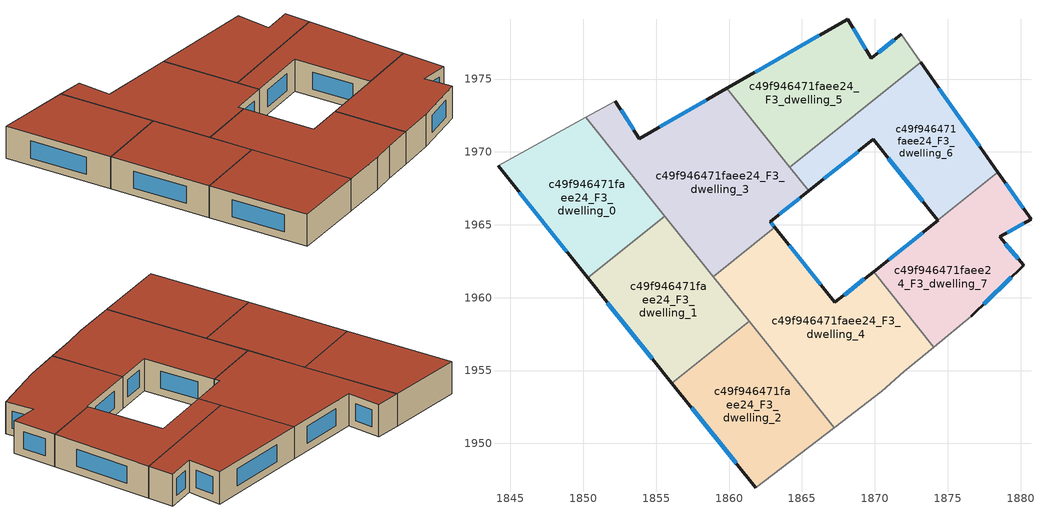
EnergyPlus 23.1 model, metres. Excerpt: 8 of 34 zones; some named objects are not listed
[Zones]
c49f946471faee24_F3_dwelling_0
 floor to c49f946471faee24_F2_dwelling_0 (EU_floor_Construction): 1850.18,1972.37 1855.6,1965.6 1850.3,1961.35 1844.15,1969.04 z9
 wall outside (EU_wall_Construction): 1844.15,1969.04 1850.3,1961.35 z9:12
 wall to c49f946471faee24_F3_dwelling_1 (EU_wall_Construction): 1850.3,1961.35 1855.6,1965.6 z9:12
 wall adiabatic (EU_wall_Construction): 1850.18,1972.37 1844.15,1969.04 z9:12
 wall to c49f946471faee24_F3_dwelling_3 (EU_wall_Construction): 1855.6,1965.6 1850.18,1972.37 z9:12
 window (EU_Window_Construction): 1845.59,1967.23 1848.85,1963.16 z9.7:11.3
 roof outside (EU_roof_Construction): 1855.6,1965.6 1850.18,1972.37 1844.15,1969.04 1850.3,1961.35 z12
c49f946471faee24_F3_dwelling_1
 floor to c49f946471faee24_F2_dwelling_1 (EU_floor_Construction): 1855.6,1965.6 1861.39,1958.37 1856.08,1954.12 1850.3,1961.35 z9
 wall outside (EU_wall_Construction): 1850.3,1961.35 1856.08,1954.12 z9:12
 wall to c49f946471faee24_F3_dwelling_2 (EU_wall_Construction): 1856.08,1954.12 1861.39,1958.37 z9:12
 wall to c49f946471faee24_F3_dwelling_4 (EU_wall_Construction): 1861.39,1958.37 1858.93,1961.44 z9:12
 wall to c49f946471faee24_F3_dwelling_3 (EU_wall_Construction): 1858.93,1961.44 1855.6,1965.6 z9:12
 window (EU_Window_Construction): 1851.65,1959.65 1854.72,1955.82 z9.7:11.3
 roof outside (EU_roof_Construction): 1861.39,1958.37 1855.6,1965.6 1850.3,1961.35 1856.08,1954.12 z12
c49f946471faee24_F3_dwelling_2
 floor to c49f946471faee24_F2_dwelling_2 (EU_floor_Construction): 1861.39,1958.37 1867.21,1951.09 1861.83,1946.95 1856.08,1954.12 z9
 wall outside (EU_wall_Construction): 1856.08,1954.12 1861.83,1946.95 z9:12
 wall adiabatic (EU_wall_Construction): 1861.83,1946.95 1867.21,1951.09 z9:12
 wall to c49f946471faee24_F3_dwelling_4 (EU_wall_Construction): 1867.21,1951.09 1861.39,1958.37 z9:12
 window (EU_Window_Construction): 1857.43,1952.44 1860.48,1948.63 z9.7:11.3
 roof outside (EU_roof_Construction): 1867.21,1951.09 1861.39,1958.37 1856.08,1954.12 1861.83,1946.95 z12
c49f946471faee24_F3_dwelling_3
 floor to c49f946471faee24_F2_dwelling_3 (EU_floor_Construction): 1859.84,1974.36 1865.46,1967.33 1862.82,1965.22 1863.15,1964.82 1858.93,1961.44 1850.18,1972.37 1852.21,1973.48 1853.84,1970.91 z9
 wall outside (EU_wall_Construction): 1863.15,1964.82 1862.82,1965.22 1865.46,1967.33 / 1859.84,1974.36 1853.84,1970.91 1852.21,1973.48 z9:12
 wall to c49f946471faee24_F3_dwelling_4 (EU_wall_Construction): 1858.93,1961.44 1863.15,1964.82 z9:12
 wall adiabatic (EU_wall_Construction): 1852.21,1973.48 1850.18,1972.37 z9:12
 wall to c49f946471faee24_F3_dwelling_5 (EU_wall_Construction): 1864.17,1968.95 1859.84,1974.36 z9:12
 wall to c49f946471faee24_F3_dwelling_6 (EU_wall_Construction): 1865.46,1967.33 1864.17,1968.95 z9:12
 window (EU_Window_Construction): 1863.07,1964.91 1862.9,1965.13 / 1853.46,1971.51 1852.59,1972.88 / 1858.43,1973.55 1855.25,1971.72 / 1863.44,1965.72 1864.84,1966.83 z9.7:11.3
 roof outside (EU_roof_Construction): 1863.15,1964.82 1862.82,1965.22 1865.46,1967.33 1859.84,1974.36 1853.84,1970.91 1852.21,1973.48 1850.18,1972.37 1858.93,1961.44 z12
c49f946471faee24_F3_dwelling_4
 floor to c49f946471faee24_F2_dwelling_4 (EU_floor_Construction): 1869.91,1961.77 1874.04,1956.61 1871.98,1954.93 1870.47,1953.59 1867.21,1951.09 1858.93,1961.44 1863.15,1964.82 1867.27,1959.68 z9
 wall outside (EU_wall_Construction): 1869.91,1961.77 1867.27,1959.68 1863.15,1964.82 z9:12
 wall adiabatic (EU_wall_Construction): 1867.21,1951.09 1870.47,1953.59 1871.98,1954.93 1874.04,1956.61 z9:12
 wall to c49f946471faee24_F3_dwelling_7 (EU_wall_Construction): 1874.04,1956.61 1869.91,1961.77 z9:12
 window (EU_Window_Construction): 1866.3,1960.88 1864.12,1963.61 / 1869.29,1961.28 1867.89,1960.17 z9.7:11.3
 roof outside (EU_roof_Construction): 1870.47,1953.59 1871.98,1954.93 1874.04,1956.61 1869.91,1961.77 1867.27,1959.68 1863.15,1964.82 1858.93,1961.44 1867.21,1951.09 z12
c49f946471faee24_F3_dwelling_5
 floor to c49f946471faee24_F2_dwelling_5 (EU_floor_Construction): 1871.81,1978.07 1873.16,1976.15 1864.17,1968.95 1859.84,1974.36 1868.13,1979.12 1869.76,1976.43 z9
 wall outside (EU_wall_Construction): 1871.81,1978.07 1869.76,1976.43 1868.13,1979.12 1859.84,1974.36 z9:12
 wall to c49f946471faee24_F3_dwelling_6 (EU_wall_Construction): 1864.17,1968.95 1873.16,1976.15 z9:12
 wall adiabatic (EU_wall_Construction): 1873.16,1976.15 1871.81,1978.07 z9:12
 window (EU_Window_Construction): 1866.19,1978 1861.79,1975.47 / 1869.38,1977.06 1868.51,1978.48 / 1871.33,1977.68 1870.24,1976.81 z9.7:11.3
 roof outside (EU_roof_Construction): 1873.16,1976.15 1871.81,1978.07 1869.76,1976.43 1868.13,1979.12 1859.84,1974.36 1864.17,1968.95 z12
c49f946471faee24_F3_dwelling_6
 floor to c49f946471faee24_F2_dwelling_6 (EU_floor_Construction): 1873.16,1976.15 1878.44,1968.62 1874.32,1965.32 1869.89,1970.85 1865.46,1967.33 1864.17,1968.95 z9
 wall outside (EU_wall_Construction): 1865.46,1967.33 1869.89,1970.85 1874.32,1965.32 / 1878.44,1968.62 1873.16,1976.15 z9:12
 wall to c49f946471faee24_F3_dwelling_7 (EU_wall_Construction): 1874.32,1965.32 1878.44,1968.62 z9:12
 window (EU_Window_Construction): 1866.5,1968.16 1868.85,1970.03 / 1877.2,1970.39 1874.4,1974.38 / 1870.93,1969.56 1873.28,1966.62 z9.7:11.3
 roof outside (EU_roof_Construction): 1878.44,1968.62 1873.16,1976.15 1864.17,1968.95 1865.46,1967.33 1869.89,1970.85 1874.32,1965.32 z12
c49f946471faee24_F3_dwelling_7
 floor to c49f946471faee24_F2_dwelling_7 (EU_floor_Construction): 1878.44,1968.62 1880.71,1965.38 1878.57,1964.17 1880.21,1962.22 1876.63,1958.72 1874.04,1956.61 1869.91,1961.77 1874.34,1965.29 1874.32,1965.32 z9
 wall outside (EU_wall_Construction): 1876.63,1958.72 1880.21,1962.22 1878.57,1964.17 1880.71,1965.38 1878.44,1968.62 / 1874.32,1965.32 1874.34,1965.29 1869.91,1961.77 z9:12
 wall adiabatic (EU_wall_Construction): 1874.04,1956.61 1876.63,1958.72 z9:12
 window (EU_Window_Construction): 1877.47,1959.54 1879.37,1961.4 / 1873.3,1964.47 1870.95,1962.6 / 1880.18,1966.14 1878.98,1967.86 / 1879.07,1964.45 1880.21,1965.1 / 1879.83,1962.68 1878.95,1963.71 z9.7:11.3
 roof outside (EU_roof_Construction): 1876.63,1958.72 1880.21,1962.22 1878.57,1964.17 1880.71,1965.38 1878.44,1968.62 1874.32,1965.32 1874.34,1965.29 1869.91,1961.77 1874.04,1956.61 z12
[Building]
EU S2 Campaign: North Axis=0; Terrain=City; Solar Distribution=FullExterior
[Site:Location]
Budapest.Ferenc.Liszt.Intl.AP: Latitude=47.437; Longitude=19.256; Time Zone=1; Elevation=185
[SizingPeriod:WeatherFileDays]
AnnualSizingPeriod: Begin Month=1; Begin Day of Month=1; End Month=12; End Day of Month=31; Day of Week for Start Day=Monday; Use Weather File Daylight Saving Period=No; Use Weather File Rain and Snow Indicators=No
[MATERIAL]
EU_InternalMass_Material: Roughness=MediumRough; Thickness=0.1; Conductivity=1; Density=1800; Specific Heat=900; Thermal Absorptance=0.9; Solar Absorptance=0.7; Visible Absorptance=0.7
[MATERIAL:NOMASS] Roughness=MediumRough; Thermal Absorptance=0.9; Solar Absorptance=0.7; Visible Absorptance=0.7
Name | Thermal Resistance
EU_wall_NoMass | 0.832559
EU_roof_NoMass | 1.39638
EU_floor_NoMass | 0.872794
[WINDOWMATERIAL:SIMPLEGLAZINGSYSTEM]
EU_Window_SimpleGlazing: UFactor=2.79869; Solar Heat Gain Coefficient=0.75; Visible Transmittance=0.75
[CONSTRUCTION]
EU_wall_Construction: EU_wall_NoMass
EU_roof_Construction: EU_roof_NoMass
EU_floor_Construction: EU_floor_NoMass
EU_Window_Construction: EU_Window_SimpleGlazing
EU_InternalMass_Construction: EU_InternalMass_Material
[ZONE] Type=1; Multiplier=1; Ceiling Height=autocalculate; Floor Area=autocalculate; Part of Total Floor Area=Yes
Name | Volume
c49f946471faee24_F3_dwelling_0 | 188.648
c49f946471faee24_F3_dwelling_1 | 188.671
c49f946471faee24_F3_dwelling_2 | 188.664
c49f946471faee24_F3_dwelling_3 | 282.994
c49f946471faee24_F3_dwelling_4 | 283.001
c49f946471faee24_F3_dwelling_5 | 188.65
c49f946471faee24_F3_dwelling_6 | 188.66
c49f946471faee24_F3_dwelling_7 | 188.652
[INTERNALMASS] Construction=EU_InternalMass_Construction
Name | Zone or ZoneList | Surface Area
c49f946471faee24_F3_dwelling_0_EU_InternalMass | c49f946471faee24_F3_dwelling_0 | 62.8829
c49f946471faee24_F3_dwelling_1_EU_InternalMass | c49f946471faee24_F3_dwelling_1 | 62.8903
c49f946471faee24_F3_dwelling_2_EU_InternalMass | c49f946471faee24_F3_dwelling_2 | 62.8881
c49f946471faee24_F3_dwelling_3_EU_InternalMass | c49f946471faee24_F3_dwelling_3 | 94.3314
c49f946471faee24_F3_dwelling_4_EU_InternalMass | c49f946471faee24_F3_dwelling_4 | 94.3338
c49f946471faee24_F3_dwelling_5_EU_InternalMass | c49f946471faee24_F3_dwelling_5 | 62.8832
c49f946471faee24_F3_dwelling_6_EU_InternalMass | c49f946471faee24_F3_dwelling_6 | 62.8865
c49f946471faee24_F3_dwelling_7_EU_InternalMass | c49f946471faee24_F3_dwelling_7 | 62.8842
[OTHEREQUIPMENT] Fuel Type=Electricity; Design Level Calculation Method=Watts/Area; Power per Zone Floor Area=1; Fraction Latent=0; Fraction Radiant=0; Fraction Lost=0; Carbon Dioxide Generation Rate=0; EndUse Subcategory=EU_Step8_InternalGains
Name | Zone or ZoneList or Space or SpaceList | Schedule
EU_Step8_InternalGain_c49f946471faee24_F3_dwelling_0_f000 | c49f946471faee24_F3_dwelling_0 | EU_Step8_GainSchedule_c49f946471faee24_F3_dwelling_0_f000
EU_Step8_InternalGain_c49f946471faee24_F3_dwelling_1_f000 | c49f946471faee24_F3_dwelling_1 | EU_Step8_GainSchedule_c49f946471faee24_F3_dwelling_1_f000
EU_Step8_InternalGain_c49f946471faee24_F3_dwelling_2_f000 | c49f946471faee24_F3_dwelling_2 | EU_Step8_GainSchedule_c49f946471faee24_F3_dwelling_2_f000
EU_Step8_InternalGain_c49f946471faee24_F3_dwelling_3_f000 | c49f946471faee24_F3_dwelling_3 | EU_Step8_GainSchedule_c49f946471faee24_F3_dwelling_3_f000
EU_Step8_InternalGain_c49f946471faee24_F3_dwelling_4_f000 | c49f946471faee24_F3_dwelling_4 | EU_Step8_GainSchedule_c49f946471faee24_F3_dwelling_4_f000
EU_Step8_InternalGain_c49f946471faee24_F3_dwelling_5_f000 | c49f946471faee24_F3_dwelling_5 | EU_Step8_GainSchedule_c49f946471faee24_F3_dwelling_5_f000
EU_Step8_InternalGain_c49f946471faee24_F3_dwelling_6_f000 | c49f946471faee24_F3_dwelling_6 | EU_Step8_GainSchedule_c49f946471faee24_F3_dwelling_6_f000
EU_Step8_InternalGain_c49f946471faee24_F3_dwelling_7_f000 | c49f946471faee24_F3_dwelling_7 | EU_Step8_GainSchedule_c49f946471faee24_F3_dwelling_7_f000
[ZONEVENTILATION:DESIGNFLOWRATE] Schedule=EU_AlwaysOn; Design Flow Rate Calculation Method=AirChanges/Hour; Air Changes per Hour=0.475469; Ventilation Type=Natural; Fan Pressure Rise=0; Fan Total Efficiency=1; Constant Term Coefficient=1; Temperature Term Coefficient=0; Velocity Term Coefficient=0; Velocity Squared Term Coefficient=0; Minimum Indoor Temperature=-100; Maximum Indoor Temperature=100; Delta Temperature=-100; Minimum Outdoor Temperature=-100; Maximum Outdoor Temperature=100; Maximum Wind Speed=40
Name | Zone or ZoneList or Space or SpaceList
EU_ConstantAir_c49f946471faee24_F3_dwelling_0 | c49f946471faee24_F3_dwelling_0
EU_ConstantAir_c49f946471faee24_F3_dwelling_1 | c49f946471faee24_F3_dwelling_1
EU_ConstantAir_c49f946471faee24_F3_dwelling_2 | c49f946471faee24_F3_dwelling_2
EU_ConstantAir_c49f946471faee24_F3_dwelling_3 | c49f946471faee24_F3_dwelling_3
EU_ConstantAir_c49f946471faee24_F3_dwelling_4 | c49f946471faee24_F3_dwelling_4
EU_ConstantAir_c49f946471faee24_F3_dwelling_5 | c49f946471faee24_F3_dwelling_5
EU_ConstantAir_c49f946471faee24_F3_dwelling_6 | c49f946471faee24_F3_dwelling_6
EU_ConstantAir_c49f946471faee24_F3_dwelling_7 | c49f946471faee24_F3_dwelling_7
[HVACTEMPLATE:THERMOSTAT] Constant Heating Setpoint=20; Constant Cooling Setpoint=50
EU_HeatOnly_c49f946471faee24_F3_dwelling_4; EU_HeatOnly_c49f946471faee24_F3_dwelling_5; EU_HeatOnly_c49f946471faee24_F3_dwelling_6; EU_HeatOnly_c49f946471faee24_F3_dwelling_7
[HVACTEMPLATE:ZONE:IDEALLOADSAIRSYSTEM] System Availability Schedule=EU_AlwaysOn; Maximum Heating Supply Air Temperature=50; Minimum Cooling Supply Air Temperature=13; Maximum Heating Supply Air Humidity Ratio=0.0156; Minimum Cooling Supply Air Humidity Ratio=0.0077; Heating Limit=NoLimit; Cooling Limit=NoLimit; Heating Availability Schedule=EU_AlwaysOn; Cooling Availability Schedule=EU_CoolingOff; Dehumidification Control Type=ConstantSensibleHeatRatio; Cooling Sensible Heat Ratio=0.7; Dehumidification Setpoint=60; Humidification Control Type=None; Humidification Setpoint=30; Outdoor Air Method=None; Outdoor Air Flow Rate per Person=0.00944; Outdoor Air Flow Rate per Zone Floor Area=0; Outdoor Air Flow Rate per Zone=0; Demand Controlled Ventilation Type=None; Outdoor Air Economizer Type=NoEconomizer; Heat Recovery Type=None; Sensible Heat Recovery Effectiveness=0.7; Latent Heat Recovery Effectiveness=0.65
Name | Template Thermostat
c49f946471faee24_F3_dwelling_0 | EU_HeatOnly_c49f946471faee24_F3_dwelling_0
c49f946471faee24_F3_dwelling_1 | EU_HeatOnly_c49f946471faee24_F3_dwelling_1
c49f946471faee24_F3_dwelling_2 | EU_HeatOnly_c49f946471faee24_F3_dwelling_2
c49f946471faee24_F3_dwelling_3 | EU_HeatOnly_c49f946471faee24_F3_dwelling_3
c49f946471faee24_F3_dwelling_4 | EU_HeatOnly_c49f946471faee24_F3_dwelling_4
c49f946471faee24_F3_dwelling_5 | EU_HeatOnly_c49f946471faee24_F3_dwelling_5
c49f946471faee24_F3_dwelling_6 | EU_HeatOnly_c49f946471faee24_F3_dwelling_6
c49f946471faee24_F3_dwelling_7 | EU_HeatOnly_c49f946471faee24_F3_dwelling_7
[SIZING:ZONE] Zone Cooling Design Supply Air Temperature Input Method=SupplyAirTemperature; Zone Cooling Design Supply Air Temperature=13; Zone Heating Design Supply Air Temperature Input Method=SupplyAirTemperature; Zone Heating Design Supply Air Temperature=50; Zone Cooling Design Supply Air Humidity Ratio=0.008; Zone Heating Design Supply Air Humidity Ratio=0.008; Cooling Design Air Flow Method=DesignDay; Cooling Design Air Flow Rate=0; Cooling Minimum Air Flow per Zone Floor Area=0.000762; Cooling Minimum Air Flow=0; Cooling Minimum Air Flow Fraction=0.2; Heating Design Air Flow Method=DesignDay; Heating Design Air Flow Rate=0; Heating Maximum Air Flow per Zone Floor Area=0.002032; Heating Maximum Air Flow=0.141576; Heating Maximum Air Flow Fraction=0.3; Account for Dedicated Outdoor Air System=No; Dedicated Outdoor Air System Control Strategy=NeutralSupplyAir; Dedicated Outdoor Air Low Setpoint Temperature for Design=autosize; Dedicated Outdoor Air High Setpoint Temperature for Design=autosize; Zone Load Sizing Method=Sensible Load Only No Latent Load; Zone Latent Cooling Design Supply Air Humidity Ratio Input Method=HumidityRatioDifference; Zone Cooling Design Supply Air Humidity Ratio Difference=0.005; Zone Latent Heating Design Supply Air Humidity Ratio Input Method=HumidityRatioDifference; Zone Humidification Design Supply Air Humidity Ratio Difference=0.005
c49f946471faee24_F3_dwelling_0; c49f946471faee24_F3_dwelling_1; c49f946471faee24_F3_dwelling_2; c49f946471faee24_F3_dwelling_3; c49f946471faee24_F3_dwelling_4; c49f946471faee24_F3_dwelling_5; c49f946471faee24_F3_dwelling_6; c49f946471faee24_F3_dwelling_7
[SCHEDULE:CONSTANT]
Name | Hourly Value
EU_AlwaysOn | 1
EU_CoolingOff | 0
[SCHEDULE:FILE] Column Number=1; Rows to Skip at Top=0; Number of Hours of Data=8760; Column Separator=Comma; Interpolate to Timestep=No; Minutes per Item=60; Adjust Schedule for Daylight Savings=Yes
Name | File
EU_Step8_GainSchedule_c49f946471faee24_F3_dwelling_0_f000 | ../../schedules/c49f946471faee24/c49f946471faee24_F3_dwelling_0_f000_gain.csv
EU_Step8_GainSchedule_c49f946471faee24_F3_dwelling_1_f000 | ../../schedules/c49f946471faee24/c49f946471faee24_F3_dwelling_1_f000_gain.csv
EU_Step8_GainSchedule_c49f946471faee24_F3_dwelling_2_f000 | ../../schedules/c49f946471faee24/c49f946471faee24_F3_dwelling_2_f000_gain.csv
EU_Step8_GainSchedule_c49f946471faee24_F3_dwelling_3_f000 | ../../schedules/c49f946471faee24/c49f946471faee24_F3_dwelling_3_f000_gain.csv
EU_Step8_GainSchedule_c49f946471faee24_F3_dwelling_4_f000 | ../../schedules/c49f946471faee24/c49f946471faee24_F3_dwelling_4_f000_gain.csv
EU_Step8_GainSchedule_c49f946471faee24_F3_dwelling_5_f000 | ../../schedules/c49f946471faee24/c49f946471faee24_F3_dwelling_5_f000_gain.csv
EU_Step8_GainSchedule_c49f946471faee24_F3_dwelling_6_f000 | ../../schedules/c49f946471faee24/c49f946471faee24_F3_dwelling_6_f000_gain.csv
EU_Step8_GainSchedule_c49f946471faee24_F3_dwelling_7_f000 | ../../schedules/c49f946471faee24/c49f946471faee24_F3_dwelling_7_f000_gain.csv
